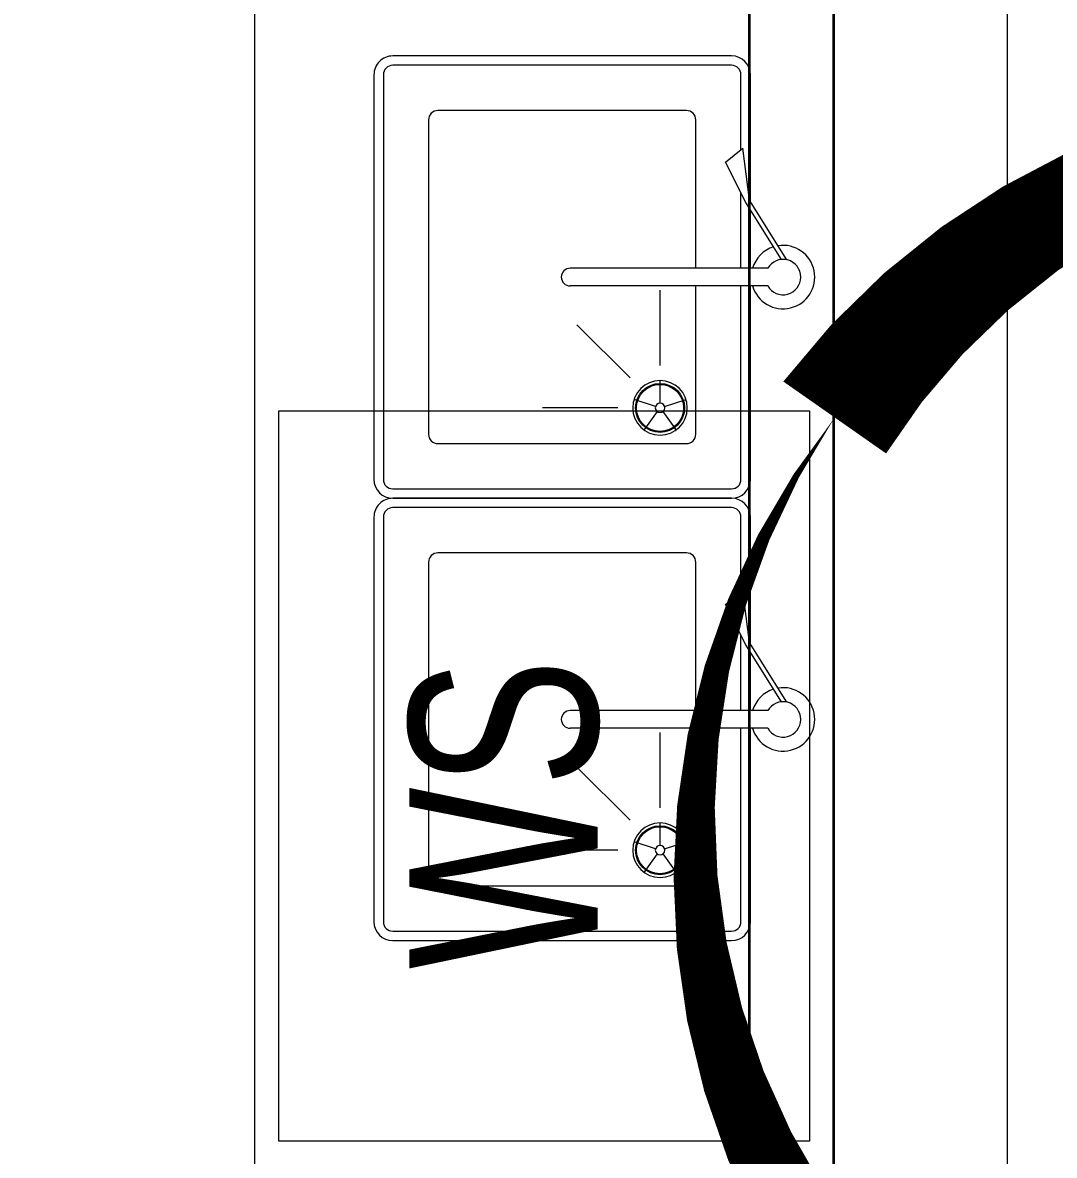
# Model space of a CAD drawing. Header units: metres. Extents: x 75097 to 220695, y -1557923 to -1361206.
# Drawn here: x 198717 to 199813, y -1468140 to -1466937 of the extents above; entities that cross this region are included whole.
import ezdxf

# ---------------------------------------------------------------- set-up
doc = ezdxf.new("R2010")
doc.units = ezdxf.units.M
doc.layers.get('0').update_dxf_attribs({"lineweight": 0})
for name, color, linetype, lineweight in [('A-100 - Copy$0$Medical Equipment and Furniture', 8, 'Continuous', 0), ('A-100 - Copy$0$SANIT', 8, 'Continuous', 0), ('A-100 - Copy$0$Walls', 8, 'Continuous', 0), ('E-LG', 245, 'Continuous', 30), ('Medical Equipment and Furniture', 8, 'Continuous', 0)]:
    doc.layers.add(name, color=color, linetype=linetype, lineweight=lineweight)
doc.layers.add('E-POWR', color=7, linetype='Continuous', lineweight=9, true_color=0x4e7e3e)
doc.styles.add('X3G_ENTITY_2587EA', font='swisscl.ttf', dxfattribs={"height": 200})

# ---------------------------------------------------------------- blocks, each defined once
blk = doc.blocks.new('A-100 - Copy$0$BMED-S-S DROP-IN SINK 45-38')
at = {"layer": 'A-100 - Copy$0$SANIT'}
for p, q in [((-18.3, 4.2), (-81.8, -35.6)), ((-18.7, -1.6), (-79.3, -39.6)), ((-9.4, -16.2), (-9.4, -226.2)), ((9.4, -16.2), (9.4, -226.2)), ((-80.4, -34.7), (-215, -34.7)), ((-81.8, -35.6), (-136.9, -42.7)), ((215, -34.7), (9.4, -34.7)), ((-135.3, -44.7), (-215, -44.7)), ((-122.2, -61.3), (-136.9, -42.7)), ((-79.3, -39.6), (-122.2, -61.3)), ((215, -44.7), (9.4, -44.7)), ((-235, -54.7), (-235, -414.7)), ((-225, -54.7), (-225, -414.7)), ((225, -414.7), (225, -54.7)), ((235, -414.7), (235, -54.7)), ((94, -130.7), (14, -130.7)), ((107.2, -162.5), (50.6, -219.1)), ((139, -175.7), (139, -255.7)), ((-215, -424.7), (215, -424.7)), ((-215, -434.7), (215, -434.7))]:
    blk.add_line(p, q, dxfattribs=at)
at = {"layer": 'A-100 - Copy$0$SANIT', "ltscale": 250}
for p, q in [((-9.4, -92.7), (-167, -92.7)), ((167, -92.7), (9.4, -92.7)), ((-177, -102.7), (-177, -366.7)), ((177, -366.7), (177, -102.7)), ((-167, -376.7), (167, -376.7))]:
    blk.add_line(p, q, dxfattribs=at)
at = {"layer": 'A-100 - Copy$0$SANIT'}
for points in [[(-9.4, -34.7), (-71.6, -34.7)], [(-9.4, -44.7), (-89.5, -44.7)], [(137.5, -126), (130, -103.1)], [(143, -127.8), (162.5, -113.7)], [(134, -130.7), (110, -130.7)], [(137.5, -135.5), (130, -158.3)], [(143, -133.7), (162.5, -147.8)]]:
    blk.add_lwpolyline(points, dxfattribs=at)
for points in [[(139, -159.7, 1), (139, -101.7, 1)], [(139, -135.7, 1), (139, -125.7, 1)]]:
    blk.add_lwpolyline(points, format="xyb", close=True, dxfattribs=at)
for radius in [26, 25]:
    blk.add_circle((139, -130.7), radius, dxfattribs=at)
for centre, radius, start, end in [((0, 0), 33.7, 286.1245, 188.9357), ((0, 0), 18.8, 299.9969, 239.9969), ((0, 0), 33.7, 197.3556, 253.8692), ((-215, -54.7), 20, 90, 180), ((215, -54.7), 20, 0, 90), ((-215, -54.7), 10, 90, 180), ((215, -54.7), 10, 0, 90), ((0, -226.2), 9.38, 179.9969, 359.9969), ((-215, -414.7), 20, 180, 270), ((-215, -414.7), 10, 180, 270), ((215, -414.7), 10, 270, 0), ((215, -414.7), 20, 270, 0)]:
    blk.add_arc(centre, radius, start, end, dxfattribs=at)
at = {"layer": 'A-100 - Copy$0$SANIT', "ltscale": 250}
for centre, start, end in [((-167, -102.7), 90.0094, 180.0094), ((167, -102.7), 0, 90), ((-167, -366.7), 180, 270), ((167, -366.7), 270, 0)]:
    blk.add_arc(centre, 10, start, end, dxfattribs=at)
blk = doc.blocks.new('A-100 - Copy')
at = {"layer": 'A-100 - Copy$0$Medical Equipment and Furniture', "elevation": 0}
blk.add_lwpolyline([(198963.3, -1464852.7), (198963.3, -1469632.7)], dxfattribs=at)
at = {"layer": 'A-100 - Copy$0$Walls', "elevation": 0}
blk.add_lwpolyline([(199763.3, -1464852.7), (199763.3, -1469677.7)], dxfattribs=at)
at = {"layer": 'A-100 - Copy$0$Medical Equipment and Furniture', "rotation": 270}
for p in [(199525, -1467206.9), (199525, -1467676.9)]:
    blk.add_blockref('A-100 - Copy$0$BMED-S-S DROP-IN SINK 45-38', p, dxfattribs=at)

msp = doc.modelspace()

# ---------------------------------------------------------------- linework, layer by layer
at = {"layer": 'E-POWR', "const_width": 3, "elevation": 0}
msp.add_lwpolyline([(195487.6, -1465036.2), (194396.3, -1465036.2), (194396.3, -1469493.1), (197281, -1469493.1), (199578.7, -1469496.5), (199578.7, -1465036.2), (204978.7, -1465036.2), (204978.7, -1469559.1), (209423.4, -1469559.1), (209423.4, -1465157.9), (209423.4, -1465037.3), (206728.8, -1465037.3)], dxfattribs=at)

# ---------------------------------------------------------------- next in the draw order: block references
msp.add_blockref('A-100 - Copy', (0, 0))

# ---------------------------------------------------------------- next in the draw order: linework, layer by layer
at = {"layer": 'E-LG', "color": 240, "true_color": 0xed1254}
msp.add_lwpolyline([(199579.9, -1467356.1, 0, 133.3, 0.520567), (199989.1, -1468553.5, 0, 133.3, 0.520567), (200538.8, -1469703.7, 0, 133.3, 0.520567), (201543.1, -1470110, 0, 133.3, 0.520567), (202535.7, -1470110, 0, 133.3, 0.520567), (203629.4, -1470110, 0, 133.3, 0.520567), (204658.4, -1470091.5, 0, 133.3, 0.520567), (205579.5, -1469916.5, 0, 133.3, 0.520567), (206233.9, -1469449.1, 0, 133.3, 0.520567), (205953.7, -1468606.2, 0, 133.3, 0.520567), (205728.3, -1467928.1, 0, 133.3, 0.520567), (205214.8, -1467496.4, 0, 133.3, 0.520567), (204397.3, -1467356.1, 0, 133.3, 0.520567), (203137.6, -1467356.1, 0, 133.3, 0.520567), (201874.2, -1467356.1, 0, 133.3, 0.520567), (200820.3, -1467356.1, 0, 133.3, 0.520567)], format="xyseb", close=True, dxfattribs=at)
at = {"layer": 'E-POWR', "const_width": 3, "elevation": 0}
msp.add_lwpolyline([(194362.9, -1469264), (194473.4, -1469081.4), (199498.1, -1469081.4), (199498.1, -1468875.7), (199578.7, -1468756.5), (199489.1, -1468639.1), (199489.1, -1465744.2), (199576.5, -1465642.7), (199479.5, -1465559.2), (199479.5, -1464375.3), (203048.9, -1464375.3), (203048.9, -1462217.4), (202862.9, -1462082.1), (203043.5, -1461993.2), (203043.5, -1460641.1), (204941.3, -1460641.1), (205053.7, -1460617.3), (205194.6, -1460656.7), (207669.5, -1460656.7)], dxfattribs=at)
at = {"layer": 'Medical Equipment and Furniture', "elevation": 0}
msp.add_lwpolyline([(198989.4, -1467349), (199553.2, -1467349), (199553.2, -1468125), (198989.4, -1468125)], close=True, dxfattribs=at)

# ---------------------------------------------------------------- next in the draw order: texts
at = {"layer": 'Medical Equipment and Furniture', "insert": (199127.9, -1467777.3, 0), "char_height": 200, "attachment_point": 2, "rotation": 90, "style": 'X3G_ENTITY_2587EA'}
msp.add_mtext('WS', dxfattribs=at)

doc.saveas('drawing.dxf')
